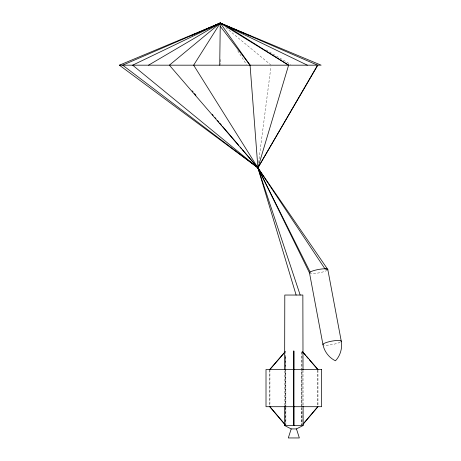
<?xml version="1.0" encoding="UTF-8"?>
<svg xmlns="http://www.w3.org/2000/svg" width="461" height="461" viewBox="0 0 461 461"><rect width="100%" height="100%" fill="white"/><g stroke="black" fill="none" stroke-linecap="round" stroke-linejoin="round"><path stroke-width="0.35" stroke-dasharray="2.31 1.73" d="M284.564 405.426L284.639 370.304M258.563 162.837L270.959 66.603M285.791 351.069L285.883 405.461M309.498 272.9L310.87 273.517A9.312 1.717 -10.6 0 0 326.716 270.555M265.991 49.926L290.712 64.448M225.781 27.631L270.59 64.719M237.738 50.733L246.485 64.575M220.704 59.463L220.761 64.465M303.021 370.304L303.096 405.426M317.963 370.206L317.963 406.706M317.773 370.206L317.773 405.985M302.007 370.39L302.007 405.461M302.007 411.183L302.007 424.783M301.915 406.89L301.915 351.069L301.822 406.89M301.915 407.605L301.915 425.497M301.822 407.605L301.822 424.783M285.883 406.176L285.883 424.783M285.791 356.791L285.791 406.89M285.791 407.605L285.791 424.783M285.699 356.791L285.699 406.89M285.699 407.605L285.699 425.497M269.927 369.486L269.927 405.985M269.743 370.206L269.743 405.985M340.166 342.195A9.312 1.717 -10.6 0 1 324.313 345.162"/><path stroke-width="0.69" d="M303.096 406.147L303.136 425.497L296.452 428.914L291.202 428.914L284.523 425.486L284.558 406.147M284.639 369.589L284.8 295.04L302.86 295.04L303.021 369.589M219.73 65.18L220.254 23.05L321.127 65.18L119.376 65.18L257.918 167.827L327.8 269.478L341.249 341.117C342.517 348.118 340.362 355.627 335.47 360.807C329.027 357.753 324.302 351.524 322.942 344.54L309.498 272.9L257.918 167.827L193.643 65.18L220.254 23.05L243.984 33.296M296.118 295.04L257.918 167.827L258.102 166.404M300.18 295.04L257.918 167.827L288.609 65.18L226.789 26.214M291.202 428.914L288.304 437.95L299.356 437.95L296.452 428.914M310.224 272.238L257.918 167.827L317.554 65.18L220.254 23.05L119.376 65.18M327.8 269.478L324.919 268.78L257.918 167.827L317.825 65.18M303.188 423.89L317.773 406.706M302.917 424.425L317.963 406.706M269.743 369.486L285.226 351.61M269.927 369.486L283.538 353.777M224.795 25.234L220.254 23.05L169.366 65.18L257.918 167.827L250.069 65.18L220.254 23.05L122.678 65.18L257.918 167.827L242.532 149.808M218.399 24.151L220.254 23.05L307.349 65.18M148.551 65.18L220.254 23.05L222.104 24.139M213.8 26.173L220.254 23.05L288.609 65.18M221.914 24.421L220.254 23.05L132.63 65.18L257.918 167.827M190.664 35.86L192.64 35.007M193.954 34.437L195.925 33.584M197.239 33.013L201.186 31.302M202.5 30.737L204.471 29.879M205.79 29.314L220.254 23.05M284.518 425.497L303.136 425.497M245.961 34.149L249.92 35.86M226.092 25.856L227.394 26.484M302.479 351.61L317.963 369.486M302.762 352.152L305.574 355.402M306.513 356.486L308.392 358.652M309.331 359.736L317.773 369.486M192.179 90.84L193.113 91.929M194.507 93.571L195.908 95.208M212.227 114.316L213.161 115.411M215.022 117.595L215.955 118.684M217.356 120.327L218.756 121.963M219.684 123.052L221.551 125.236M222.484 126.331L238.804 145.44M240.198 147.082L241.599 148.719M269.927 406.706L284.518 423.89M269.743 406.706L284.783 424.425M220.214 26.214L250.069 65.18M293.968 425.497L293.968 351.069L293.594 351.069L293.594 425.497M293.778 351.069L293.778 369.676M293.778 406.176L293.778 425.497M309.498 272.9A9.312 1.717 -10.6 0 1 319.565 269.282A9.312 1.717 -10.6 0 1 327.564 269.973M323.328 344.92A9.312 1.717 -10.6 0 1 331.811 341.134A9.312 1.717 -10.6 0 1 341.007 341.618M321.645 369.486L266.009 369.486L266.009 406.706L321.645 406.706L321.645 369.486"/></g></svg>
